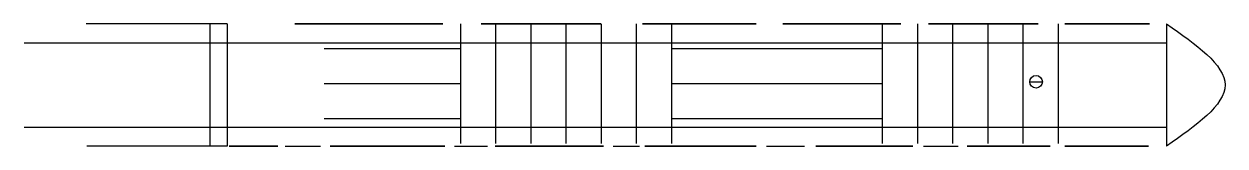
# Model space of a CAD drawing. Header units: millimetres. Extents: x 1503 to 3238, y 1027 to 1204.
import ezdxf

# ---------------------------------------------------------------- set-up
doc = ezdxf.new("R2010")
doc.units = ezdxf.units.MM

msp = doc.modelspace()

# ---------------------------------------------------------------- hatches: boundary and pattern name
h = msp.add_hatch()
h.set_pattern_fill('AR-PARQ1')
h.paths.add_polyline_path([(1936.6, 1204.1), (3011.2, 1204.1), (3011.2, 1031.2), (1936.6, 1031.2)])

# ---------------------------------------------------------------- linework, layer by layer
for p, q in [((1796.5, 1204.1, 161.2), (1592.4, 1204.1, 61.2)), ((1771.4, 1204.1, 161.2), (1771.4, 1027.5, 161.2)), ((1796.5, 1204.1, 161.2), (1796.5, 1027.5, 161.2)), ((3153.7, 1204.1, 161.2), (3153.7, 1027.5, 161.2)), ((1502.9, 1177, 61.2), (3153.7, 1177, 61.2)), ((2956.1, 1120.3, 211.2), (2974.3, 1120.4, 211.2)), ((1502.8, 1054.7, 61.2), (3153.7, 1054.7, 61.2)), ((1796.5, 1027.5, 161.2), (1593.7, 1027.5, 61.2)), ((1880.1, 1027.5, 61.2), (1880.1, 1027.5, 128.2)), ((1880.1, 1027.5, 128.2), (1931.4, 1027.5, 128.2)), ((1931.4, 1027.5, 128.2), (1931.4, 1027.5, 61.2)), ((2027.5, 1027.5, 61.1), (1999.9, 1027.5, 61.1)), ((2265.9, 1027.5, 61.5), (2234.3, 1027.5, 61.2)), ((2354, 1027.5, 61.2), (2354, 1027.5, 117)), ((2354, 1027.5, 117), (2392.2, 1027.5, 117)), ((2392.2, 1027.5, 117), (2392.2, 1027.5, 61.2)), ((2485, 1027.5, 61.1), (2462.6, 1027.5, 61.1)), ((2575.8, 1027.5, 61.2), (2575.8, 1027.5, 124.8)), ((2575.8, 1027.5, 124.8), (2630.6, 1027.5, 124.8)), ((2630.6, 1027.5, 124.8), (2630.6, 1027.5, 61.2)), ((2730.5, 1027.5, 61.3), (2708.3, 1027.5, 61.2)), ((2802.7, 1027.5, 61.2), (2802.7, 1027.5, 119.4)), ((2802.7, 1027.5, 119.4), (2852.7, 1027.5, 119.4)), ((2852.7, 1027.5, 119.4), (2852.7, 1027.5, 61.2)), ((2978.3, 1027.5, 61.2), (2952.9, 1027.5, 61.5))]:
    msp.add_line(p, q)
at = {"extrusion": (0, -1, 0)}
for p, q in [((1905.7, 1027.5, 128.2), (1905.7, 1027.5, 61.2)), ((2124.8, 1027.5, 61.2), (2124.8, 1027.5, 123.3)), ((2124.8, 1027.5, 123.3), (2172.3, 1027.5, 123.3)), ((2148.6, 1027.5, 123.3), (2148.6, 1027.5, 61.2)), ((2172.3, 1027.5, 123.3), (2172.3, 1027.5, 61.2)), ((2373.1, 1027.5, 117), (2373.1, 1027.5, 61.2)), ((2603.2, 1027.5, 124.8), (2603.2, 1027.5, 61.2)), ((2827.7, 1027.5, 119.4), (2827.7, 1027.5, 61.2)), ((3006.8, 1027.5, 137.4), (3006.8, 1027.5, 90.3)), ((3006.8, 1027.5, 90.3), (3127.7, 1027.5, 90.3)), ((3127.7, 1027.5, 137.7), (3006.8, 1027.5, 137.7)), ((3127.7, 1027.5, 90.3), (3127.7, 1027.5, 137.7))]:
    msp.add_line(p, q, dxfattribs=at)
at = {"extrusion": (0, 1, 0), "elevation": 1204.1}
for points in [[(-2108.2, 141.2), (-1894.2, 141.2), (-1894.2, 89.1), (-2108.2, 89.1)], [(-2336.5, 141.8), (-2163.5, 141.8), (-2163.5, 89.7), (-2336.5, 89.7)], [(-2560.5, 141.9), (-2396.3, 141.9), (-2396.3, 90.4), (-2560.5, 90.4)], [(-2769.8, 141.9), (-2599.2, 141.9), (-2599.2, 90.4), (-2769.8, 90.4)], [(-2968.2, 139.2), (-2809.9, 139.2), (-2809.9, 92.4), (-2968.2, 92.4)], [(-3128.9, 140.5), (-3006.6, 140.5), (-3006.6, 94.4), (-3128.9, 94.4)]]:
    msp.add_lwpolyline(points, close=True, dxfattribs=at)
at = {"extrusion": (0, -1, 0), "elevation": -1027.5}
for points in [[(1799.4, 127.8), (1869.5, 127.8), (1869.5, 93.8), (1799.4, 93.8)], [(1945.4, 142.2), (2110.7, 142.2), (2110.7, 92.3), (1945.4, 92.3)], [(2183.8, 137.8), (2340.2, 137.8), (2340.2, 93.6), (2183.8, 93.6)], [(2399.7, 138.8), (2560.8, 138.8), (2560.8, 93), (2399.7, 93)], [(2647, 133.9), (2787.3, 133.9), (2787.3, 90.3), (2647, 90.3)], [(2865.5, 137.2), (2985.5, 137.2), (2985.5, 89.8), (2865.5, 89.8)]]:
    msp.add_lwpolyline(points, close=True, dxfattribs=at)
msp.add_circle((2965.2, 1120.4, 161.2), 9.14)
msp.add_spline([(3153.7, 1204.1, 61.2), (3238.2, 1115.8, 61.4), (3153.7, 1027.5, 61.4)], degree=3)

doc.saveas('drawing.dxf')
